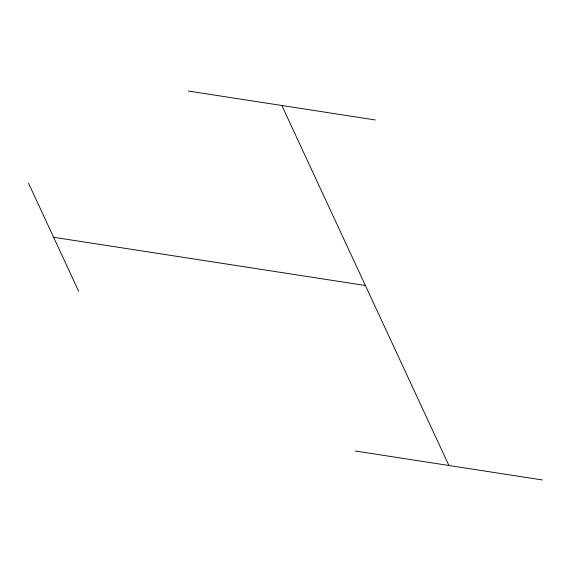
<?xml version="1.0" encoding="UTF-8"?>
<svg xmlns="http://www.w3.org/2000/svg" width="571" height="571" viewBox="0 0 571 571"><rect width="100%" height="100%" fill="white"/><g stroke="black" fill="none" stroke-linecap="round" stroke-linejoin="round"><path stroke-width="0.86" d="M188.309 91.032L375.375 119.974M53.61 237.272L365.383 285.5M355.39 451.026L542.45 479.968M281.846 105.499L448.92 465.501M28.55 183.27L78.67 291.267"/></g></svg>
